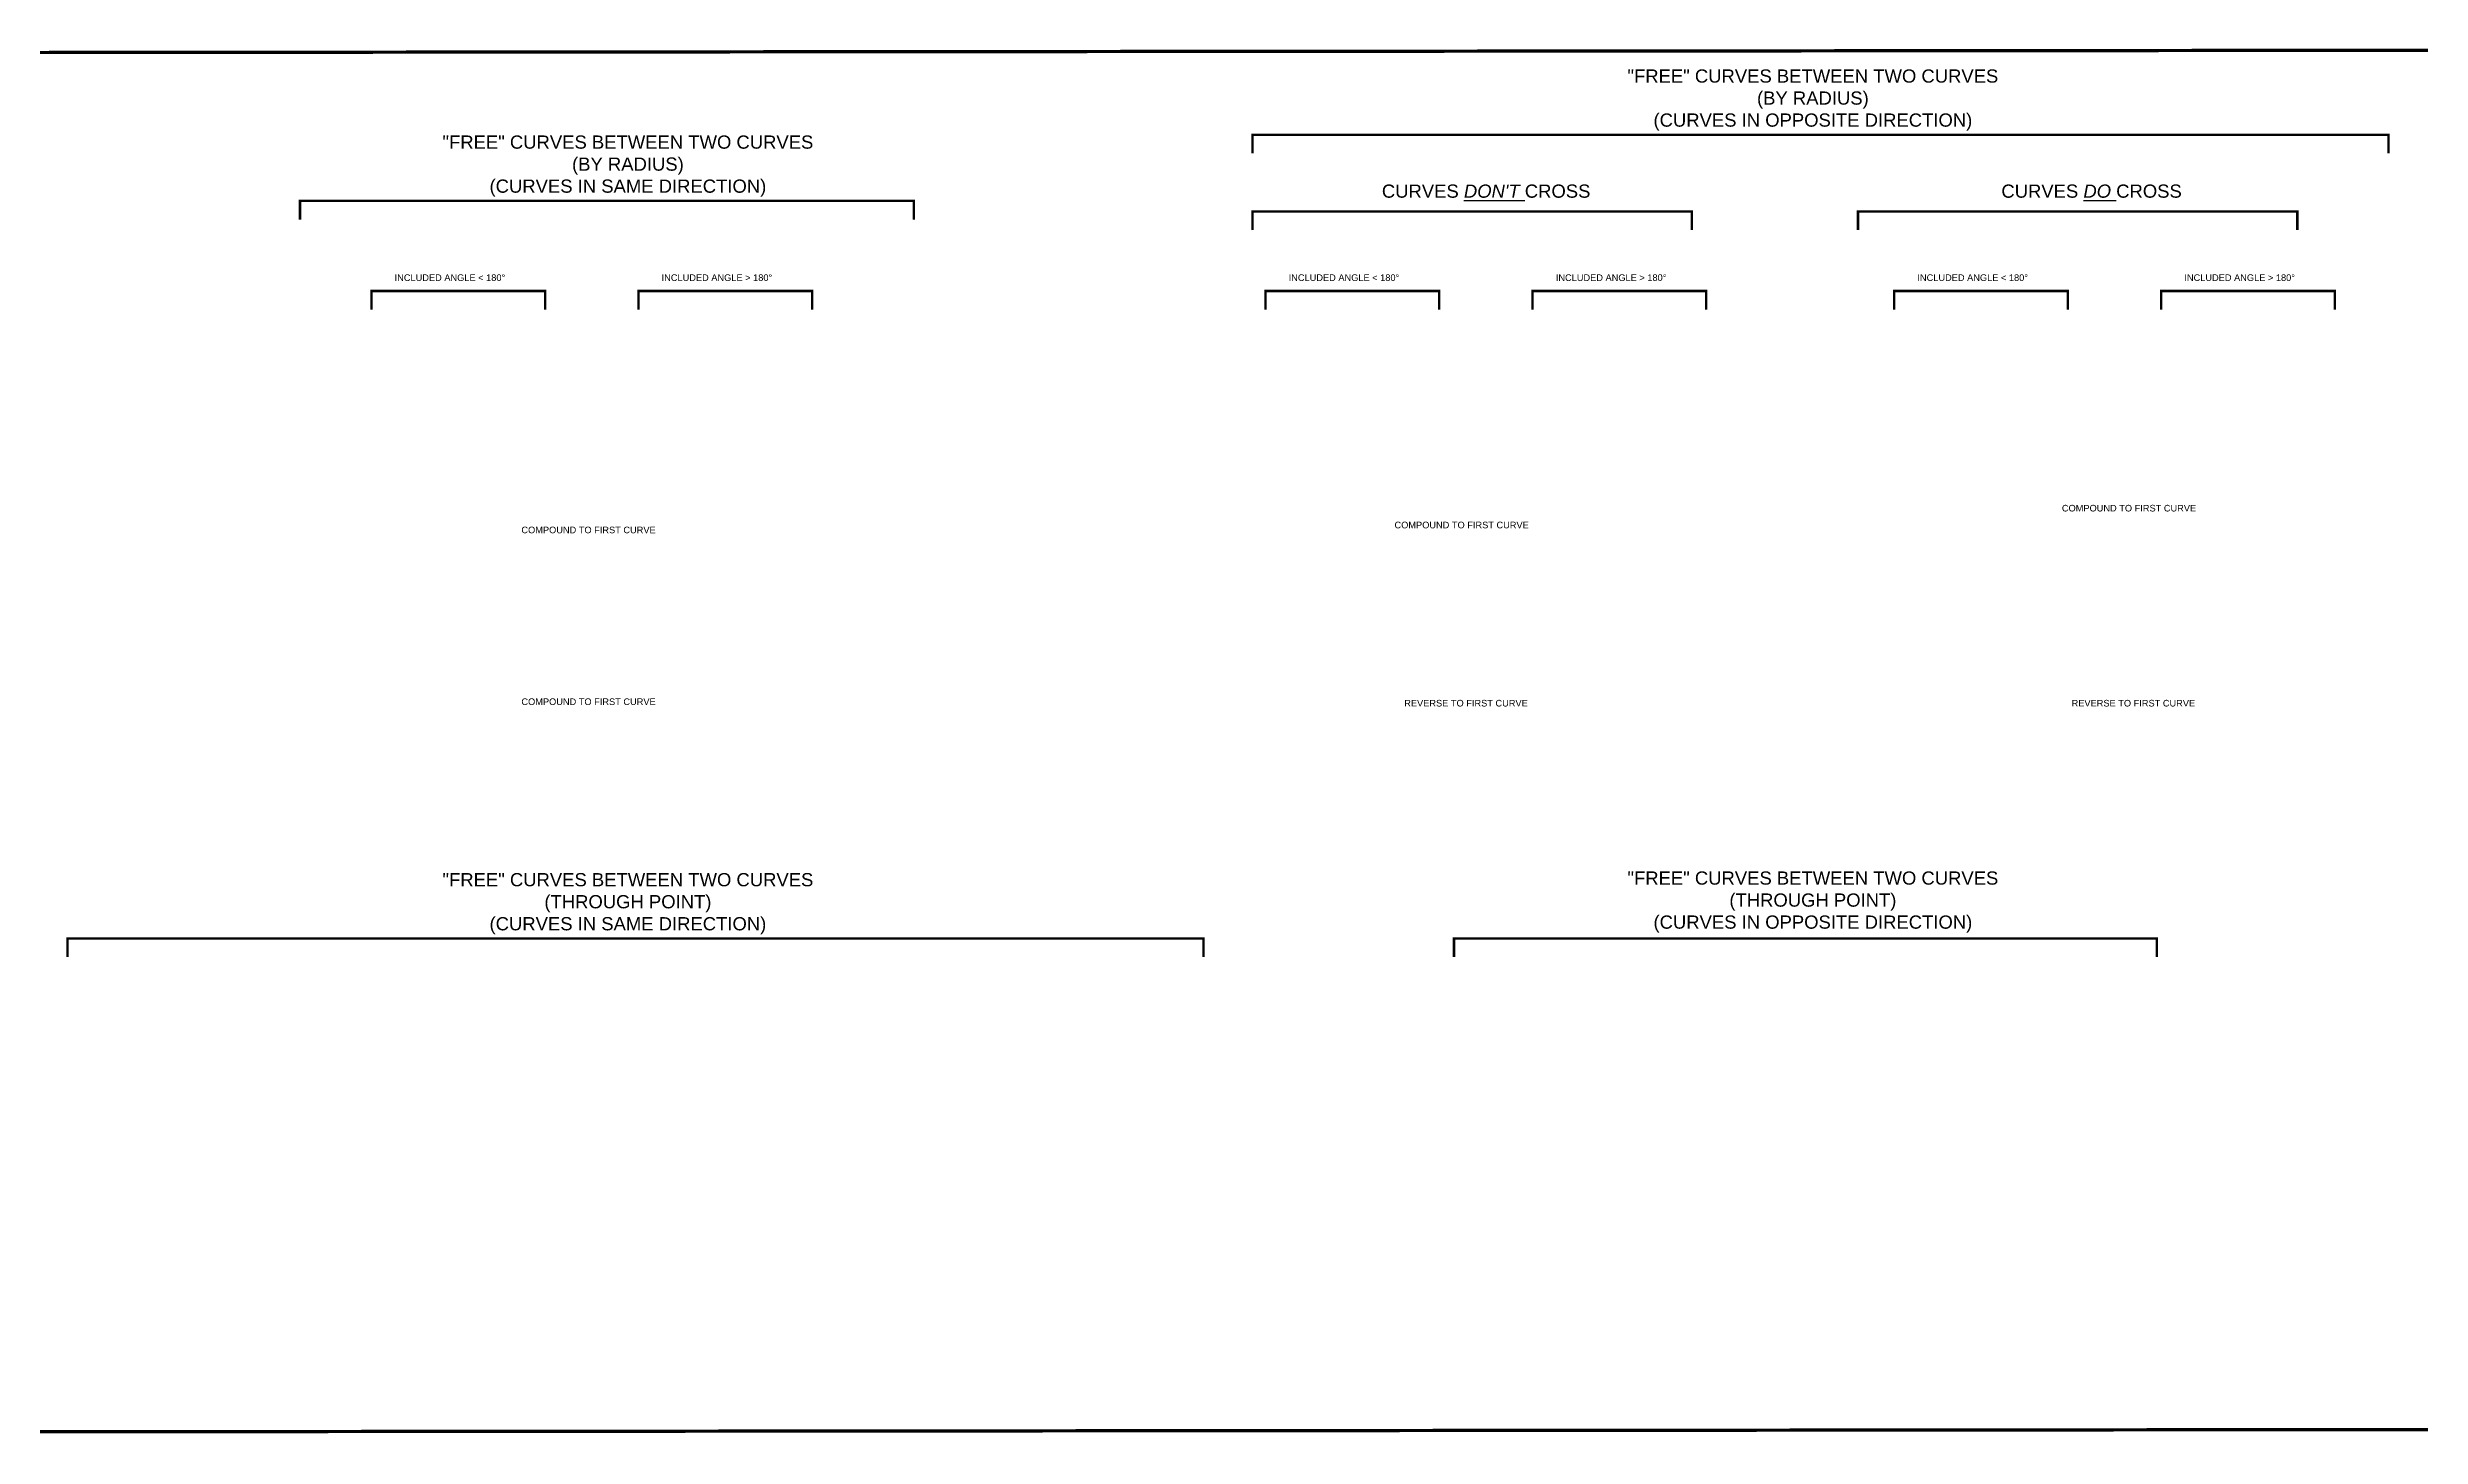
# Model space of a CAD drawing. Header units: feet. Extents: x -10 to 41795, y -4110 to 4302.
# Drawn here: x 19955 to 34328, y -4110 to 4302 of the extents above; entities that cross this region are included whole.
import ezdxf

# ---------------------------------------------------------------- set-up
doc = ezdxf.new("R2010")
doc.units = ezdxf.units.FT
doc.header["$LTSCALE"] = 10
doc.header["$MEASUREMENT"] = 0
doc.styles.get("Standard").update_dxf_attribs({"font": 'ARIAL.TTF'})

msp = doc.modelspace()

# ---------------------------------------------------------------- linework, layer by layer
at = {"const_width": 20}
msp.add_lwpolyline([(0, -4100), (41785, -4061), (41785, 4292), (0, 4253)], close=True, dxfattribs=at)
at = {"const_width": 15}
for points in [[(34134, 3660), (34134, 3773), (27254, 3773), (27254, 3660)], [(25203, 3260), (25203, 3373), (21485, 3373), (21485, 3260)], [(29915, 3196), (29915, 3309), (27254, 3309), (27254, 3196)], [(33582, 3196), (33582, 3309), (30921, 3309), (30921, 3196)], [(22970, 2714), (22970, 2827), (21918, 2827), (21918, 2714)], [(24587, 2714), (24587, 2827), (23535, 2827), (23535, 2714)], [(28385, 2714), (28385, 2827), (27333, 2827), (27333, 2714)], [(30002, 2714), (30002, 2827), (28950, 2827), (28950, 2714)], [(32192, 2714), (32192, 2827), (31140, 2827), (31140, 2714)], [(33809, 2714), (33809, 2827), (32757, 2827), (32757, 2714)], [(26957, -1207), (26957, -1094), (20077, -1094), (20077, -1207)], [(32731, -1207), (32731, -1094), (28474, -1094), (28474, -1207)]]:
    msp.add_lwpolyline(points, dxfattribs=at)

# ---------------------------------------------------------------- texts
for s, insert, char_height, width, attachment_point in [('{\\fArial|b0|i0|c238|p34;"FREE" CURVES BETWEEN \\fArial|b0|i0|c0|p34;TWO \\fArial|b0|i0|c238|p34;CURVE\\fArial|b0|i0|c0|p34;S\\P(BY RADIUS)\\P(CURVES IN OPPOSITE DIRECTION)\\fArial|b0|i0|c238|p34;}', (30648, 4169), 80, 2408.37, 2), ('{\\fArial|b0|i0|c238|p34;"FREE" CURVES BETWEEN \\fArial|b0|i0|c0|p34;TWO \\fArial|b0|i0|c238|p34;CURVE\\fArial|b0|i0|c0|p34;S\\P(BY RADIUS)\\P(CURVES IN SAME DIRECTION)\\fArial|b0|i0|c238|p34;}', (23471, 3769), 80, 2408.37, 2), ("{\\fArial|b0|i0|c238|p34;CURVES \\fArial|b0|i1|c0|p34;\\LDON'T\\fArial|b0|i0|c0|p34;\\l CROSS\\fArial|b0|i0|c238|p34;}", (28669, 3472), 80, 2408.37, 2), ('{\\fArial|b0|i0|c238|p34;CURVES \\fArial|b0|i1|c0|p34;\\LDO\\fArial|b0|i0|c0|p34;\\l CROSS\\fArial|b0|i0|c238|p34;}', (32336, 3472), 80, 2408.37, 2), ('INCLUDED ANGLE < 180%%d', (22058, 2928), 40, 812.15, 1), ('INCLUDED ANGLE > 180%%d', (23675, 2928), 40, 812.15, 1), ('INCLUDED ANGLE < 180%%d', (27473, 2928), 40, 812.15, 1), ('INCLUDED ANGLE > 180%%d', (29091, 2928), 40, 812.15, 1), ('INCLUDED ANGLE < 180%%d', (31281, 2928), 40, 812.15, 1), ('INCLUDED ANGLE > 180%%d', (32898, 2928), 40, 812.15, 1), ('{\\fArial|b0|i0|c0|p34;COMPOUND TO FIRST CURVE\\fArial|b0|i0|c238|p34;}', (32156, 1532), 40, 812.15, 1), ('{\\fArial|b0|i0|c0|p34;COMPOUND TO FIRST CURVE\\fArial|b0|i0|c238|p34;}', (22826, 1400), 40, 812.15, 1), ('{\\fArial|b0|i0|c0|p34;COMPOUND TO FIRST CURVE\\fArial|b0|i0|c238|p34;}', (28114, 1430), 40, 812.15, 1), ('{\\fArial|b0|i0|c0|p34;COMPOUND TO FIRST CURVE\\fArial|b0|i0|c238|p34;}', (22826, 360), 40, 812.15, 1), ('{\\fArial|b0|i0|c0|p34;REVERSE TO FIRST CURVE\\fArial|b0|i0|c238|p34;}', (28173, 351), 40, 812.15, 1), ('{\\fArial|b0|i0|c0|p34;REVERSE TO FIRST CURVE\\fArial|b0|i0|c238|p34;}', (32215, 351), 40, 812.15, 1), ('{\\fArial|b0|i0|c238|p34;"FREE" CURVES BETWEEN \\fArial|b0|i0|c0|p34;TWO \\fArial|b0|i0|c238|p34;CURVE\\fArial|b0|i0|c0|p34;S\\P(THROUGH POINT)\\P(CURVES IN SAME DIRECTION)\\fArial|b0|i0|c238|p34;}', (23471, -698), 80, 2408.37, 2), ('{\\fArial|b0|i0|c238|p34;"FREE" CURVES BETWEEN \\fArial|b0|i0|c0|p34;TWO \\fArial|b0|i0|c238|p34;CURVE\\fArial|b0|i0|c0|p34;S\\P(THROUGH POINT)\\P(CURVES IN OPPOSITE DIRECTION)\\fArial|b0|i0|c238|p34;}', (30648, -688), 80, 2408.37, 2)]:
    msp.add_mtext(s, dxfattribs=dict(insert=insert, char_height=char_height, width=width, attachment_point=attachment_point))

doc.saveas('drawing.dxf')
